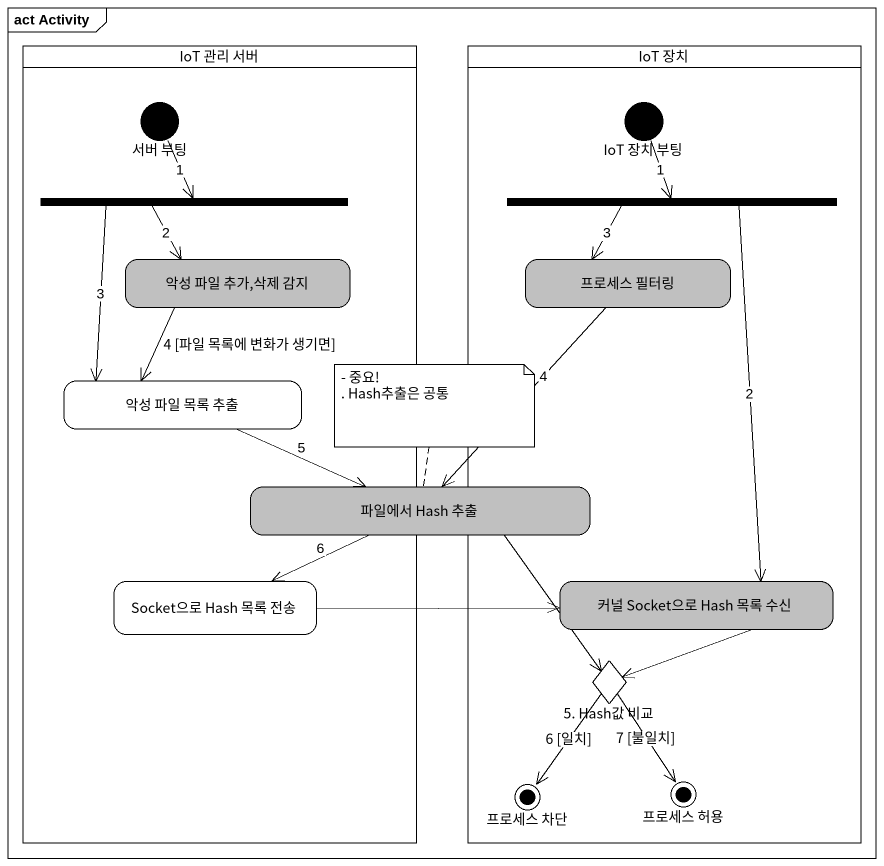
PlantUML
@startuml
mainframe act Activity
hide empty description
state "IoT 관리 서버" as IoT_관리_서버 <<partition>> {
  state "서버 부팅" as 서버_부팅 <<start>>
  state fork1 <<fork>>
  state "악성 파일 추가,삭제 감지" as 악성_파일_추가_삭제_감지 #C0C0C0
  state "악성 파일 목록 추출" as 악성_파일_목록_추출
  state "Socket으로 Hash 목록 전송" as Socket으로_Hash_목록_전송 #FFFFFF
}
state "IoT 장치" as IoT_장치 <<partition>> {
  state "IoT 장치 부팅" as IoT_장치_부팅 <<start>>
  state fork2 <<fork>>
  state "프로세스 필터링" as 프로세스_필터링 #C0C0C0
  state "커널 Socket으로 Hash 목록 수신" as 커널_Socket으로_Hash_목록_수신 #C0C0C0
  state "5. Hash값 비교" as c5_Hash값_비교 <<choice>>
  state "프로세스 차단" as 프로세스_차단 <<end>>
  state "프로세스 허용" as 프로세스_허용 <<end>>
}
state "파일에서 Hash 추출" as 파일에서_Hash_추출 #C0C0C0
서버_부팅 --> fork1 : 1
IoT_장치_부팅 --> fork2 : 1
fork1 --> 악성_파일_추가_삭제_감지 : 2
fork1 --> 악성_파일_목록_추출 : 3
fork2 --> 프로세스_필터링 : 3
fork2 --> 커널_Socket으로_Hash_목록_수신 : 2
악성_파일_추가_삭제_감지 --> 악성_파일_목록_추출 : 4 [파일 목록에 변화가 생기면]
프로세스_필터링 --> 파일에서_Hash_추출 : 4
악성_파일_목록_추출 -right-> 파일에서_Hash_추출 : 5
파일에서_Hash_추출 -left-> Socket으로_Hash_목록_전송 : 6
파일에서_Hash_추출 --> c5_Hash값_비교
Socket으로_Hash_목록_전송 -right-> 커널_Socket으로_Hash_목록_수신
커널_Socket으로_Hash_목록_수신 --> c5_Hash값_비교
c5_Hash값_비교 --> 프로세스_차단 : 6 [일치]
c5_Hash값_비교 --> 프로세스_허용 : 7 [불일치]
note top of 파일에서_Hash_추출
  - 중요!
  . Hash추출은 공통
end note
@enduml
